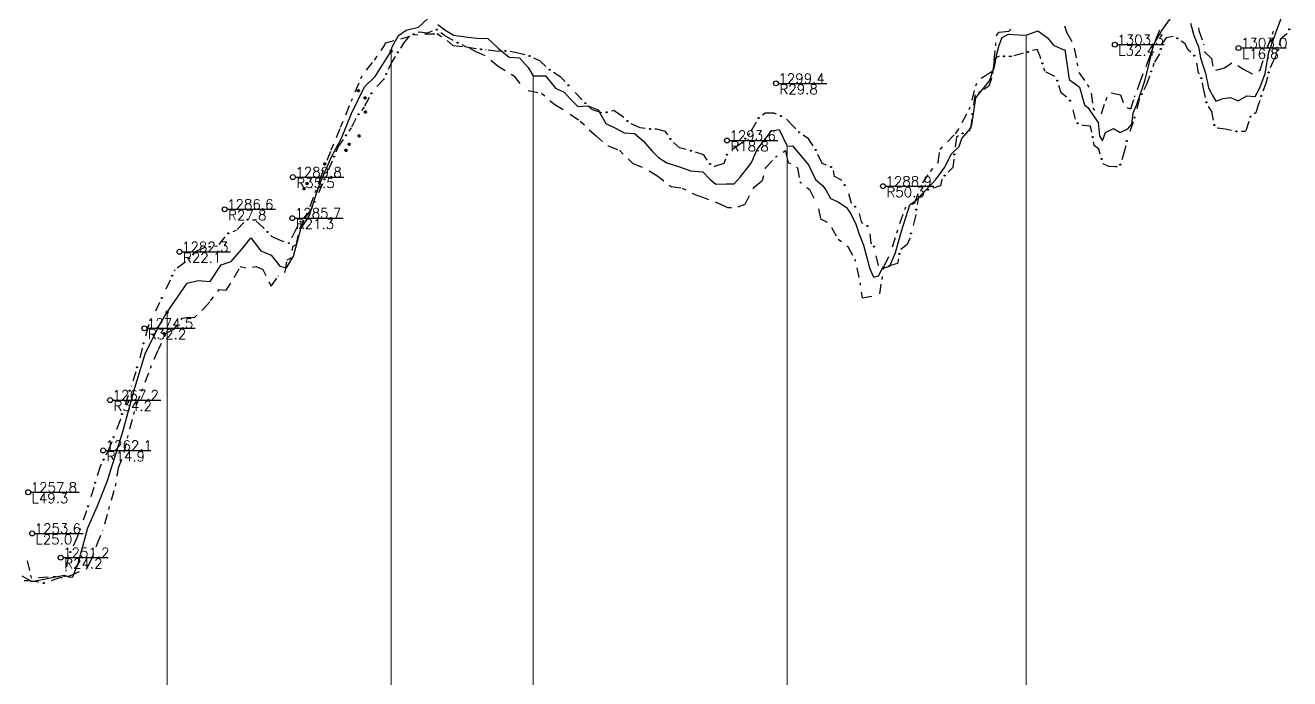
# Model space of a CAD drawing. Extents: x -45 to 720, y -50 to 366.
# Drawn here: x 108 to 365, y 82.8 to 215.5 of the extents above; entities that cross this region are included whole.
import ezdxf
from ezdxf.enums import TextEntityAlignment as Align

# ---------------------------------------------------------------- set-up
doc = ezdxf.new("R2010")
doc.units = 0
doc.linetypes.add('右边线', pattern=[4, 2, -1, 0, -1])
doc.linetypes.add('左边线', pattern=[3, 2, -1])
doc.layers.add('gps中层', color=1, linetype='Continuous', lineweight=100, plot=False)
doc.layers.add('gps层', color=6, linetype='Continuous', lineweight=100, plot=False)
for name, color, linetype in [('中线', 1, 'Continuous'), ('危险点层', 7, 'Continuous'), ('右线', 3, '右边线'), ('左线', 2, '左边线')]:
    doc.layers.add(name, color=color, linetype=linetype)
doc.layers.add('杆塔层', color=1, linetype='Continuous', lineweight=0)
doc.styles.get("Standard").update_dxf_attribs({"font": 'txt1.shx', "bigfont": 'hztxt1.shx'})

msp = doc.modelspace()

# ---------------------------------------------------------------- linework, layer by layer
at = {"layer": 'gps中层', "color": 1, "linetype": 'Continuous'}
for centre in [(182.41, 210.29), (182.41, 210.29), (136.89, 157.24)]:
    msp.add_circle(centre, 0.1, dxfattribs=at)
at = {"layer": 'gps层', "color": 2, "linetype": 'Continuous'}
for centre in [(175.73, 202.23), (136.27, 152.86)]:
    msp.add_circle(centre, 0.1, dxfattribs=at)
at = {"layer": 'gps层', "color": 3, "linetype": 'Continuous'}
msp.add_circle((177.09, 200.78), 0.1, dxfattribs=at)
at = {"layer": 'gps层', "color": 6, "linetype": 'Continuous'}
for centre in [(177.16, 197.89), (175.91, 193.06), (173.22, 190.14), (173.89, 191.35), (168.91, 187.37), (164.72, 182.37), (165.3, 183.36)]:
    msp.add_circle(centre, 0.1, dxfattribs=at)
at = {"layer": '中线'}
for points in [[(107.36, 103.66), (109.41, 102.55), (115.98, 103.79), (117.13, 103.4), (117.71, 103.46), (118.7, 105.95), (120.76, 113.4), (122.75, 117.92), (124.69, 122.82), (127.8, 132.7), (130.29, 141.85), (132.5, 148.98), (135.41, 154.74), (136.89, 157.24), (140.95, 163.11), (143.15, 163.7), (145.62, 163.5), (147.87, 166.84), (149.91, 167.56), (152.43, 170.5), (153.9, 172.33), (155.88, 169.72), (157.99, 168.8), (159.74, 166.58), (161.12, 166.25), (162.54, 168.6), (164.06, 174.16), (165.75, 176.84), (167.86, 183.19), (170.28, 188.81), (172.29, 192.61), (174.33, 197.64), (176.96, 203.01), (179.12, 205.16), (182.41, 210.29), (182.59, 211.18), (183.87, 213.47), (185.42, 214.52), (187.93, 215.17), (189.88, 216.94)], [(191.86, 215.69), (193.29, 214.58), (195.07, 213.54), (197.47, 213.21), (199.82, 212.95), (202.04, 212.88), (204.19, 210.79), (206.34, 209.09), (208.46, 208.89), (210.24, 206.99), (211.22, 205.25), (213.77, 205.29), (215.76, 202.74), (217.57, 201.96), (218.78, 200.59), (220.31, 199.02), (222.36, 199.15), (224.44, 198.36), (226.04, 195.55), (228.13, 194.57), (229.76, 193.65), (231.85, 193.52), (233.58, 192.08), (235.45, 189.99), (236.72, 188.68), (238.44, 187.57), (241.2, 186.72), (243.23, 185.94), (245.7, 185.74), (247.15, 184.3), (248.35, 183.25), (250.44, 183.32), (252.08, 183.32), (253.31, 184.69), (255.57, 187.5), (256.74, 190.32), (257.84, 191.69), (259.66, 194.11), (261.22, 194.37), (262.87, 190.94), (263.92, 191.04), (265.05, 189.73), (267.22, 187.18), (268.62, 184.17), (270.01, 182.99), (270.72, 182.08), (271.67, 180.31), (273.24, 179.66), (274.91, 178.54), (275.85, 177.11), (276.79, 175.14), (277.51, 173.12), (278.36, 170.89), (279.64, 166.05), (280.38, 164.35), (281.39, 164.61), (282.23, 166.18), (283.7, 166.58), (284.89, 169.39), (286.1, 173.7), (287.8, 179.07), (289.05, 179.98), (292.25, 183.32), (293.09, 184.23), (294.92, 186.72), (296.22, 189.34), (297.8, 190.91), (298.37, 192.54), (299.75, 194.18), (300.39, 195.22), (301.18, 200.78), (303.97, 204.25), (304.98, 207.06), (305.47, 209.68), (305.94, 211.51), (306.57, 213.08), (307.87, 213.73), (309.97, 213.6), (311.4, 213.51), (313.77, 214.38), (315.73, 213.01), (317.01, 211.51), (319.07, 210.53), (319.27, 210.59), (320.16, 204.51), (322.26, 202.94), (323.28, 199.34), (323.96, 198.82), (325.22, 196.92), (326.04, 195.81), (326.3, 193.06), (326.96, 192.08), (327.57, 193.78), (329.2, 194.57), (330.51, 193.78), (332.07, 194.5), (332.9, 195.42), (333.15, 197.77), (333.9, 199.47), (335.63, 204.44), (337.35, 211.64), (338.97, 214.45), (340.92, 217.13)], [(344.85, 215.96), (345.48, 213.47), (346.43, 211.18), (346.86, 208.89), (347.37, 207.26), (347.85, 205.82), (348.51, 202.81), (349.22, 201.37), (349.99, 200.13), (351.48, 200.65), (352.94, 200.85), (354.54, 200.19), (356.28, 201.17), (357.98, 201.04), (358.89, 202.81), (359.97, 205.75), (360.71, 210.07), (362.41, 214.78), (363.77, 218.38)]]:
    msp.add_lwpolyline(points, dxfattribs=at)
at = {"layer": '危险点层', "color": 7}
for p, q in [((329.95, 211.6), (339.45, 211.6)), ((329.95, 211.6), (339.45, 211.6)), ((329.95, 211.6), (339.45, 211.6)), ((329.95, 211.6), (339.45, 211.6)), ((329.95, 211.6), (339.45, 211.6)), ((329.95, 211.6), (339.45, 211.6)), ((329.95, 211.6), (339.45, 211.6)), ((329.95, 211.6), (339.45, 211.6)), ((355.09, 210.93), (364.26, 210.93)), ((355.09, 210.93), (364.26, 210.93)), ((355.09, 210.93), (364.26, 210.93)), ((355.09, 210.93), (364.26, 210.93)), ((355.09, 210.93), (364.26, 210.93)), ((261.09, 203.73), (270.92, 203.73)), ((261.09, 203.73), (270.92, 203.73)), ((261.09, 203.73), (270.92, 203.73)), ((261.09, 203.73), (270.92, 203.73)), ((261.09, 203.73), (270.92, 203.73)), ((261.09, 203.73), (270.92, 203.73)), ((261.09, 203.73), (270.92, 203.73)), ((261.09, 203.73), (270.92, 203.73)), ((261.09, 203.73), (270.92, 203.73)), ((261.09, 203.73), (270.92, 203.73)), ((261.09, 203.73), (270.92, 203.73)), ((261.09, 203.73), (270.92, 203.73)), ((261.09, 203.73), (270.92, 203.73)), ((261.09, 203.73), (270.92, 203.73)), ((251.13, 192.13), (260.96, 192.13)), ((251.13, 192.13), (260.96, 192.13)), ((251.13, 192.13), (260.96, 192.13)), ((251.13, 192.13), (260.96, 192.13)), ((251.13, 192.13), (260.96, 192.13)), ((251.13, 192.13), (260.96, 192.13)), ((251.13, 192.13), (260.96, 192.13)), ((251.13, 192.13), (260.96, 192.13)), ((251.13, 192.13), (260.96, 192.13)), ((251.13, 192.13), (260.96, 192.13)), ((251.13, 192.13), (260.96, 192.13)), ((251.13, 192.13), (260.96, 192.13)), ((251.13, 192.13), (260.96, 192.13)), ((251.13, 192.13), (260.96, 192.13)), ((251.13, 192.13), (260.96, 192.13)), ((162.93, 184.69), (172.76, 184.69)), ((162.93, 184.69), (172.76, 184.69)), ((162.93, 184.69), (172.76, 184.69)), ((162.93, 184.69), (172.76, 184.69)), ((162.93, 184.69), (172.76, 184.69)), ((162.93, 184.69), (172.76, 184.69)), ((162.93, 184.69), (172.76, 184.69)), ((162.93, 184.69), (172.76, 184.69)), ((162.93, 184.69), (172.76, 184.69)), ((162.93, 184.69), (172.76, 184.69)), ((162.93, 184.69), (172.76, 184.69)), ((162.93, 184.69), (172.76, 184.69)), ((162.93, 184.69), (172.76, 184.69)), ((162.93, 184.69), (172.76, 184.69)), ((162.93, 184.69), (172.76, 184.69)), ((162.93, 184.69), (172.76, 184.69)), ((162.93, 184.69), (172.76, 184.69)), ((282.83, 182.83), (292.66, 182.83)), ((282.83, 182.83), (292.66, 182.83)), ((282.83, 182.83), (292.66, 182.83)), ((282.83, 182.83), (292.66, 182.83)), ((282.83, 182.83), (292.66, 182.83)), ((282.83, 182.83), (292.66, 182.83)), ((282.83, 182.83), (292.66, 182.83)), ((282.83, 182.83), (292.66, 182.83)), ((282.83, 182.83), (292.66, 182.83)), ((282.83, 182.83), (292.66, 182.83)), ((282.83, 182.83), (292.66, 182.83)), ((282.83, 182.83), (292.66, 182.83)), ((149.05, 178.14), (158.88, 178.14)), ((149.05, 178.14), (158.88, 178.14)), ((149.05, 178.14), (158.88, 178.14)), ((149.05, 178.14), (158.88, 178.14)), ((149.05, 178.14), (158.88, 178.14)), ((149.05, 178.14), (158.88, 178.14)), ((149.05, 178.14), (158.88, 178.14)), ((149.05, 178.14), (158.88, 178.14)), ((149.05, 178.14), (158.88, 178.14)), ((149.05, 178.14), (158.88, 178.14)), ((149.05, 178.14), (158.88, 178.14)), ((149.05, 178.14), (158.88, 178.14)), ((149.05, 178.14), (158.88, 178.14)), ((149.05, 178.14), (158.88, 178.14)), ((149.05, 178.14), (158.88, 178.14)), ((149.05, 178.14), (158.88, 178.14)), ((149.05, 178.14), (158.88, 178.14)), ((149.05, 178.14), (158.88, 178.14)), ((162.81, 176.35), (172.64, 176.35)), ((162.81, 176.35), (172.64, 176.35)), ((162.81, 176.35), (172.64, 176.35)), ((162.81, 176.35), (172.64, 176.35)), ((162.81, 176.35), (172.64, 176.35)), ((162.81, 176.35), (172.64, 176.35)), ((162.81, 176.35), (172.64, 176.35)), ((162.81, 176.35), (172.64, 176.35)), ((162.81, 176.35), (172.64, 176.35)), ((162.81, 176.35), (172.64, 176.35)), ((162.81, 176.35), (172.64, 176.35)), ((162.81, 176.35), (172.64, 176.35)), ((162.81, 176.35), (172.64, 176.35)), ((162.81, 176.35), (172.64, 176.35)), ((162.81, 176.35), (172.64, 176.35)), ((162.81, 176.35), (172.64, 176.35)), ((139.89, 169.52), (149.72, 169.52)), ((139.89, 169.52), (149.72, 169.52)), ((139.89, 169.52), (149.72, 169.52)), ((139.89, 169.52), (149.72, 169.52)), ((139.89, 169.52), (149.72, 169.52)), ((139.89, 169.52), (149.72, 169.52)), ((139.89, 169.52), (149.72, 169.52)), ((139.89, 169.52), (149.72, 169.52)), ((139.89, 169.52), (149.72, 169.52)), ((139.89, 169.52), (149.72, 169.52)), ((139.89, 169.52), (149.72, 169.52)), ((139.89, 169.52), (149.72, 169.52)), ((139.89, 169.52), (149.72, 169.52)), ((139.89, 169.52), (149.72, 169.52)), ((139.89, 169.52), (149.72, 169.52)), ((139.89, 169.52), (149.72, 169.52)), ((139.89, 169.52), (149.72, 169.52)), ((139.89, 169.52), (149.72, 169.52)), ((132.76, 153.96), (142.59, 153.96)), ((132.76, 153.96), (142.59, 153.96)), ((132.76, 153.96), (142.59, 153.96)), ((132.76, 153.96), (142.59, 153.96)), ((132.76, 153.96), (142.59, 153.96)), ((132.76, 153.96), (142.59, 153.96)), ((132.76, 153.96), (142.59, 153.96)), ((132.76, 153.96), (142.59, 153.96)), ((132.76, 153.96), (142.59, 153.96)), ((132.76, 153.96), (142.59, 153.96)), ((132.76, 153.96), (142.59, 153.96)), ((132.76, 153.96), (142.59, 153.96)), ((132.76, 153.96), (142.59, 153.96)), ((132.76, 153.96), (142.59, 153.96)), ((132.76, 153.96), (142.59, 153.96)), ((132.76, 153.96), (142.59, 153.96)), ((132.76, 153.96), (142.59, 153.96)), ((132.76, 153.96), (142.59, 153.96)), ((132.76, 153.96), (142.59, 153.96)), ((125.78, 139.38), (135.62, 139.38)), ((125.78, 139.38), (135.62, 139.38)), ((125.78, 139.38), (135.62, 139.38)), ((125.78, 139.38), (135.62, 139.38)), ((125.78, 139.38), (135.62, 139.38)), ((125.78, 139.38), (135.62, 139.38)), ((125.78, 139.38), (135.62, 139.38)), ((125.78, 139.38), (135.62, 139.38)), ((125.78, 139.38), (135.62, 139.38)), ((125.78, 139.38), (135.62, 139.38)), ((125.78, 139.38), (135.62, 139.38)), ((125.78, 139.38), (135.62, 139.38)), ((125.78, 139.38), (135.62, 139.38)), ((125.78, 139.38), (135.62, 139.38)), ((125.78, 139.38), (135.62, 139.38)), ((125.78, 139.38), (135.62, 139.38)), ((125.78, 139.38), (135.62, 139.38)), ((125.78, 139.38), (135.62, 139.38)), ((125.78, 139.38), (135.62, 139.38)), ((125.78, 139.38), (135.62, 139.38)), ((125.78, 139.38), (135.62, 139.38)), ((124.37, 129.15), (133.54, 129.15)), ((124.37, 129.15), (133.54, 129.15)), ((124.37, 129.15), (133.54, 129.15)), ((124.37, 129.15), (133.54, 129.15)), ((124.37, 129.15), (133.54, 129.15)), ((124.37, 129.15), (133.54, 129.15)), ((124.37, 129.15), (133.54, 129.15)), ((124.37, 129.15), (133.54, 129.15)), ((124.37, 129.15), (133.54, 129.15)), ((124.37, 129.15), (133.54, 129.15)), ((124.37, 129.15), (133.54, 129.15)), ((124.37, 129.15), (133.54, 129.15)), ((124.37, 129.15), (133.54, 129.15)), ((124.37, 129.15), (133.54, 129.15)), ((124.37, 129.15), (133.54, 129.15)), ((124.37, 129.15), (133.54, 129.15)), ((124.37, 129.15), (133.54, 129.15)), ((124.37, 129.15), (133.54, 129.15)), ((124.37, 129.15), (133.54, 129.15)), ((124.37, 129.15), (133.54, 129.15)), ((109.14, 120.65), (118.97, 120.65)), ((109.14, 120.65), (118.97, 120.65)), ((109.14, 120.65), (118.97, 120.65)), ((109.14, 120.65), (118.97, 120.65)), ((109.14, 120.65), (118.97, 120.65)), ((109.14, 120.65), (118.97, 120.65)), ((109.14, 120.65), (118.97, 120.65)), ((109.14, 120.65), (118.97, 120.65)), ((109.14, 120.65), (118.97, 120.65)), ((109.14, 120.65), (118.97, 120.65)), ((109.14, 120.65), (118.97, 120.65)), ((109.14, 120.65), (118.97, 120.65)), ((109.14, 120.65), (118.97, 120.65)), ((109.14, 120.65), (118.97, 120.65)), ((109.14, 120.65), (118.97, 120.65)), ((109.14, 120.65), (118.97, 120.65)), ((109.14, 120.65), (118.97, 120.65)), ((109.14, 120.65), (118.97, 120.65)), ((109.14, 120.65), (118.97, 120.65)), ((109.14, 120.65), (118.97, 120.65)), ((109.14, 120.65), (118.97, 120.65)), ((109.14, 120.65), (118.97, 120.65)), ((109.14, 120.65), (118.97, 120.65)), ((109.94, 112.28), (119.78, 112.28)), ((109.94, 112.28), (119.78, 112.28)), ((109.94, 112.28), (119.78, 112.28)), ((109.94, 112.28), (119.78, 112.28)), ((109.94, 112.28), (119.78, 112.28)), ((109.94, 112.28), (119.78, 112.28)), ((109.94, 112.28), (119.78, 112.28)), ((109.94, 112.28), (119.78, 112.28)), ((109.94, 112.28), (119.78, 112.28)), ((109.94, 112.28), (119.78, 112.28)), ((109.94, 112.28), (119.78, 112.28)), ((109.94, 112.28), (119.78, 112.28)), ((109.94, 112.28), (119.78, 112.28)), ((109.94, 112.28), (119.78, 112.28)), ((109.94, 112.28), (119.78, 112.28)), ((109.94, 112.28), (119.78, 112.28)), ((109.94, 112.28), (119.78, 112.28)), ((109.94, 112.28), (119.78, 112.28)), ((109.94, 112.28), (119.78, 112.28)), ((109.94, 112.28), (119.78, 112.28)), ((109.94, 112.28), (119.78, 112.28)), ((109.94, 112.28), (119.78, 112.28)), ((109.94, 112.28), (119.78, 112.28)), ((109.94, 112.28), (119.78, 112.28)), ((115.74, 107.37), (124.9, 107.37)), ((115.74, 107.37), (124.9, 107.37)), ((115.74, 107.37), (124.9, 107.37)), ((115.74, 107.37), (124.9, 107.37)), ((115.74, 107.37), (124.9, 107.37)), ((115.74, 107.37), (124.9, 107.37)), ((115.74, 107.37), (124.9, 107.37)), ((115.74, 107.37), (124.9, 107.37)), ((115.74, 107.37), (124.9, 107.37)), ((115.74, 107.37), (124.9, 107.37)), ((115.74, 107.37), (124.9, 107.37)), ((115.74, 107.37), (124.9, 107.37)), ((115.74, 107.37), (124.9, 107.37)), ((115.74, 107.37), (124.9, 107.37)), ((115.74, 107.37), (124.9, 107.37)), ((115.74, 107.37), (124.9, 107.37)), ((115.74, 107.37), (124.9, 107.37)), ((115.74, 107.37), (124.9, 107.37)), ((115.74, 107.37), (124.9, 107.37)), ((115.74, 107.37), (124.9, 107.37)), ((115.74, 107.37), (124.9, 107.37)), ((115.74, 107.37), (124.9, 107.37))]:
    msp.add_line(p, q, dxfattribs=at)
for centre in [(329.45, 211.6), (329.45, 211.6), (329.45, 211.6), (329.45, 211.6), (329.45, 211.6), (329.45, 211.6), (329.45, 211.6), (329.45, 211.6), (354.59, 210.93), (354.59, 210.93), (354.59, 210.93), (354.59, 210.93), (354.59, 210.93), (260.59, 203.73), (260.59, 203.73), (260.59, 203.73), (260.59, 203.73), (260.59, 203.73), (260.59, 203.73), (260.59, 203.73), (260.59, 203.73), (260.59, 203.73), (260.59, 203.73), (260.59, 203.73), (260.59, 203.73), (260.59, 203.73), (260.59, 203.73), (250.63, 192.13), (250.63, 192.13), (250.63, 192.13), (250.63, 192.13), (250.63, 192.13), (250.63, 192.13), (250.63, 192.13), (250.63, 192.13), (250.63, 192.13), (250.63, 192.13), (250.63, 192.13), (250.63, 192.13), (250.63, 192.13), (250.63, 192.13), (250.63, 192.13), (162.43, 184.69), (162.43, 184.69), (162.43, 184.69), (162.43, 184.69), (162.43, 184.69), (162.43, 184.69), (162.43, 184.69), (162.43, 184.69), (162.43, 184.69), (162.43, 184.69), (162.43, 184.69), (162.43, 184.69), (162.43, 184.69), (162.43, 184.69), (162.43, 184.69), (162.43, 184.69), (162.43, 184.69), (282.33, 182.83), (282.33, 182.83), (282.33, 182.83), (282.33, 182.83), (282.33, 182.83), (282.33, 182.83), (282.33, 182.83), (282.33, 182.83), (282.33, 182.83), (282.33, 182.83), (282.33, 182.83), (282.33, 182.83), (148.55, 178.14), (148.55, 178.14), (148.55, 178.14), (148.55, 178.14), (148.55, 178.14), (148.55, 178.14), (148.55, 178.14), (148.55, 178.14), (148.55, 178.14), (148.55, 178.14), (148.55, 178.14), (148.55, 178.14), (148.55, 178.14), (148.55, 178.14), (148.55, 178.14), (148.55, 178.14), (148.55, 178.14), (148.55, 178.14), (162.31, 176.35), (162.31, 176.35), (162.31, 176.35), (162.31, 176.35), (162.31, 176.35), (162.31, 176.35), (162.31, 176.35), (162.31, 176.35), (162.31, 176.35), (162.31, 176.35), (162.31, 176.35), (162.31, 176.35), (162.31, 176.35), (162.31, 176.35), (162.31, 176.35), (162.31, 176.35), (139.39, 169.52), (139.39, 169.52), (139.39, 169.52), (139.39, 169.52), (139.39, 169.52), (139.39, 169.52), (139.39, 169.52), (139.39, 169.52), (139.39, 169.52), (139.39, 169.52), (139.39, 169.52), (139.39, 169.52), (139.39, 169.52), (139.39, 169.52), (139.39, 169.52), (139.39, 169.52), (139.39, 169.52), (139.39, 169.52), (132.26, 153.96), (132.26, 153.96), (132.26, 153.96), (132.26, 153.96), (132.26, 153.96), (132.26, 153.96), (132.26, 153.96), (132.26, 153.96), (132.26, 153.96), (132.26, 153.96), (132.26, 153.96), (132.26, 153.96), (132.26, 153.96), (132.26, 153.96), (132.26, 153.96), (132.26, 153.96), (132.26, 153.96), (132.26, 153.96), (132.26, 153.96), (125.28, 139.38), (125.28, 139.38), (125.28, 139.38), (125.28, 139.38), (125.28, 139.38), (125.28, 139.38), (125.28, 139.38), (125.28, 139.38), (125.28, 139.38), (125.28, 139.38), (125.28, 139.38), (125.28, 139.38), (125.28, 139.38), (125.28, 139.38), (125.28, 139.38), (125.28, 139.38), (125.28, 139.38), (125.28, 139.38), (125.28, 139.38), (125.28, 139.38), (125.28, 139.38), (123.87, 129.15), (123.87, 129.15), (123.87, 129.15), (123.87, 129.15), (123.87, 129.15), (123.87, 129.15), (123.87, 129.15), (123.87, 129.15), (123.87, 129.15), (123.87, 129.15), (123.87, 129.15), (123.87, 129.15), (123.87, 129.15), (123.87, 129.15), (123.87, 129.15), (123.87, 129.15), (123.87, 129.15), (123.87, 129.15), (123.87, 129.15), (123.87, 129.15), (108.64, 120.65), (108.64, 120.65), (108.64, 120.65), (108.64, 120.65), (108.64, 120.65), (108.64, 120.65), (108.64, 120.65), (108.64, 120.65), (108.64, 120.65), (108.64, 120.65), (108.64, 120.65), (108.64, 120.65), (108.64, 120.65), (108.64, 120.65), (108.64, 120.65), (108.64, 120.65), (108.64, 120.65), (108.64, 120.65), (108.64, 120.65), (108.64, 120.65), (108.64, 120.65), (108.64, 120.65), (108.64, 120.65), (109.44, 112.28), (109.44, 112.28), (109.44, 112.28), (109.44, 112.28), (109.44, 112.28), (109.44, 112.28), (109.44, 112.28), (109.44, 112.28), (109.44, 112.28), (109.44, 112.28), (109.44, 112.28), (109.44, 112.28), (109.44, 112.28), (109.44, 112.28), (109.44, 112.28), (109.44, 112.28), (109.44, 112.28), (109.44, 112.28), (109.44, 112.28), (109.44, 112.28), (109.44, 112.28), (109.44, 112.28), (109.44, 112.28), (109.44, 112.28), (115.24, 107.37), (115.24, 107.37), (115.24, 107.37), (115.24, 107.37), (115.24, 107.37), (115.24, 107.37), (115.24, 107.37), (115.24, 107.37), (115.24, 107.37), (115.24, 107.37), (115.24, 107.37), (115.24, 107.37), (115.24, 107.37), (115.24, 107.37), (115.24, 107.37), (115.24, 107.37), (115.24, 107.37), (115.24, 107.37), (115.24, 107.37), (115.24, 107.37), (115.24, 107.37), (115.24, 107.37)]:
    msp.add_circle(centre, 0.5, dxfattribs=at)
at = {"layer": '右线'}
for p, q in [((186.05, 213.3), (184.93, 211.88)), ((188.13, 214.17), (187.88, 214.07)), ((189.68, 213.9), (188.13, 214.17)), ((190.75, 214.34), (189.68, 213.9)), ((193.14, 213.51), (192.46, 214.03)), ((195.01, 212.46), (193.14, 213.51)), ((341.27, 213.26), (339.91, 212.99)), ((364.43, 213.77), (363.03, 212.66)), ((364.45, 213.82), (364.43, 213.77)), ((184.93, 211.88), (184.28, 210.88)), ((197.68, 211.09), (196.79, 211.54)), ((199.26, 210.83), (197.68, 211.09)), ((199.66, 210.78), (199.26, 210.83)), ((338.97, 211.75), (338.96, 211.69)), ((339.91, 212.99), (338.97, 211.75)), ((343.64, 211.81), (342.94, 212.31)), ((344.35, 210.57), (343.64, 211.81)), ((363.03, 212.66), (362.81, 211.52)), ((183.2, 209.2), (182.52, 208.08)), ((201.77, 210.5), (201.64, 210.52)), ((204.12, 210.24), (201.77, 210.5)), ((204.63, 210.26), (204.12, 210.24)), ((208.47, 209.78), (206.61, 210.21)), ((209.54, 209.53), (208.47, 209.78)), ((212.63, 208.28), (211.41, 208.88)), ((213.84, 207.17), (212.63, 208.28)), ((305.02, 208.8), (304.69, 206.83)), ((305.91, 209.26), (305.02, 208.8)), ((305.91, 209.26), (305.91, 209.26)), ((308.53, 209.2), (307.91, 209.21)), ((310.81, 209.86), (308.53, 209.2)), ((313.68, 210.63), (312.74, 210.39)), ((314.27, 209.2), (313.68, 210.63)), ((314.42, 208.74), (314.27, 209.2)), ((338.53, 209.75), (337.4, 207.82)), ((344.86, 210.07), (344.35, 210.57)), ((346.44, 205.86), (346.03, 208.55)), ((362.31, 209.6), (361.53, 208.08)), ((182.52, 208.08), (181.8, 206.55)), ((216.85, 205.01), (215.41, 205.94)), ((315.28, 206.12), (315.04, 206.84)), ((317.28, 205.11), (315.28, 206.12)), ((337.4, 207.82), (337.15, 207.1)), ((346.64, 205.66), (346.44, 205.86)), ((361.53, 208.08), (361.03, 206.89)), ((180.87, 204.55), (178.95, 202.52)), ((180.95, 204.74), (180.87, 204.55)), ((217.74, 204.08), (216.85, 205.01)), ((303.85, 203.18), (302.82, 202.49)), ((304.3, 204.49), (303.85, 203.18)), ((304.36, 204.85), (304.3, 204.49)), ((318.54, 201.8), (318.04, 203.33)), ((335.97, 203.64), (335.37, 202.43)), ((336.5, 205.21), (335.97, 203.64)), ((347.45, 202.72), (347.23, 203.81)), ((360.13, 203.7), (359.49, 202.14)), ((360.46, 204.98), (360.13, 203.7)), ((177.91, 200.83), (176.88, 198.93)), ((221.11, 200.43), (219.11, 202.62)), ((221.13, 200.41), (221.11, 200.43)), ((301, 201.28), (300.63, 198.49)), ((301.15, 201.38), (301, 201.28)), ((319.61, 200.91), (318.54, 201.8)), ((334.41, 200.5), (333.69, 197.75)), ((334.49, 200.64), (334.41, 200.5)), ((347.85, 200.88), (347.45, 202.72)), ((176.88, 198.93), (176.38, 198.25)), ((223.16, 198.4), (222.56, 199)), ((225.21, 197.75), (223.16, 198.4)), ((227.68, 198.21), (227.15, 198.08)), ((229.38, 197.03), (227.68, 198.21)), ((321.47, 196.43), (320.74, 199.34)), ((349.18, 198.01), (348.47, 199.01)), ((349.47, 196.26), (349.18, 198.01)), ((358.51, 199.12), (358.12, 197.75)), ((358.88, 200.24), (358.51, 199.12)), ((175.23, 196.62), (174.26, 194.68)), ((229.67, 196.77), (229.38, 197.03)), ((232.97, 194.68), (231.19, 195.49)), ((256.57, 195.82), (255.25, 193.5)), ((258.41, 197.68), (257.86, 197.29)), ((260.22, 197.68), (258.41, 197.68)), ((260.69, 197.48), (260.22, 197.68)), ((264.13, 195), (262.52, 196.68)), ((300.37, 196.5), (300.05, 194.15)), ((333.15, 195.83), (332.13, 193.01)), ((356.69, 195.99), (356.01, 193.96)), ((358.12, 197.75), (357.79, 197.53)), ((174.26, 194.68), (173.79, 194)), ((234.01, 194.55), (232.97, 194.68)), ((236.28, 194.41), (236, 194.42)), ((238.13, 193.96), (236.28, 194.41)), ((238.59, 193.28), (238.13, 193.96)), ((255.25, 193.5), (255.03, 193.26)), ((264.6, 194.52), (264.13, 195)), ((267.22, 192.45), (266.09, 193.2)), ((297.25, 192.78), (296.95, 190.3)), ((297.68, 193.05), (297.25, 192.78)), ((300.05, 194.15), (299.47, 193.92)), ((322.99, 195.2), (322.83, 195.26)), ((324.52, 195.07), (322.99, 195.2)), ((324.75, 193.8), (324.52, 195.07)), ((350.4, 194.61), (350.22, 194.66)), ((351.89, 194.41), (350.4, 194.61)), ((353.18, 194.16), (351.89, 194.41)), ((356.01, 193.96), (355.16, 193.96)), ((171.62, 190.88), (171.16, 189.77)), ((172.65, 192.36), (171.62, 190.88)), ((241, 190.62), (239.79, 191.7)), ((242.34, 190.3), (241, 190.62)), ((253.41, 191.47), (251.3, 189.97)), ((253.69, 191.77), (253.41, 191.47)), ((268.12, 191.07), (267.22, 192.45)), ((325.23, 191.14), (325.11, 191.83)), ((326.18, 190.36), (325.23, 191.14)), ((326.48, 189.33), (326.18, 190.36)), ((331.65, 191.07), (331.36, 189.84)), ((170.39, 187.92), (169.24, 185.15)), ((245.93, 189.18), (244.26, 189.74)), ((246.63, 188.16), (245.93, 189.18)), ((250.31, 188.32), (250.02, 187.42)), ((269.99, 187.48), (269.09, 189.33)), ((296.71, 188.32), (296.51, 186.63)), ((331.36, 189.84), (330.84, 188.18)), ((248.07, 186.83), (248.06, 186.84)), ((250.02, 187.42), (248.07, 186.83)), ((270.86, 187.12), (269.99, 187.48)), ((272.51, 184.8), (272.29, 186.01)), ((296.51, 186.63), (295.58, 185.71)), ((327.06, 187.35), (327.04, 187.41)), ((328.26, 186.83), (327.06, 187.35)), ((329.43, 186.76), (328.26, 186.83)), ((329.89, 186.76), (329.43, 186.76)), ((168.44, 183.32), (167.22, 180.58)), ((273.89, 184.08), (272.51, 184.8)), ((274, 183.9), (273.89, 184.08)), ((293.99, 182.9), (292.43, 182.42)), ((294.28, 184.24), (293.99, 182.9)), ((275.94, 179.34), (275.08, 182.21)), ((289.46, 180.35), (289.28, 179.09)), ((290.67, 181.59), (289.46, 180.35)), ((166.06, 177.93), (164.59, 176.41)), ((166.42, 178.75), (166.06, 177.93)), ((278.04, 175.38), (277.38, 178.01)), ((152.44, 175.49), (150.91, 173.81)), ((154.76, 175.91), (154.2, 175.95)), ((156.44, 174.4), (154.76, 175.91)), ((163.44, 174.79), (162.99, 174.07)), ((278.29, 175.24), (278.04, 175.38)), ((288.93, 176.76), (288.28, 174.2)), ((288.98, 177.11), (288.93, 176.76)), ((148.61, 172.54), (147.13, 170.67)), ((150.91, 173.81), (150.22, 173.58)), ((156.57, 174.27), (156.44, 174.4)), ((158.23, 172.57), (157.96, 172.84)), ((159.91, 171.78), (158.23, 172.57)), ((162.99, 174.07), (162.05, 172.13)), ((279.92, 171.2), (279.65, 174.02)), ((287.79, 172.26), (287.73, 172.05)), ((144.54, 170.38), (142.64, 169.56)), ((147.13, 170.67), (146.51, 170.62)), ((160.64, 171.56), (159.91, 171.78)), ((280.09, 171.22), (279.92, 171.2)), ((281.39, 166.75), (280.75, 169.6)), ((287.26, 171), (285.98, 169.98)), ((287.73, 172.05), (287.26, 171)), ((140.49, 167.34), (138.44, 165.83)), ((140.6, 167.45), (140.49, 167.34)), ((142.64, 169.56), (141.99, 168.89)), ((285.31, 167.14), (283.36, 166.61)), ((285.48, 168.11), (285.31, 167.14)), ((138.44, 165.83), (138.32, 165.56)), ((281.46, 166.72), (281.39, 166.75)), ((137.48, 163.75), (136.23, 161.06)), ((136.23, 161.06), (136.22, 161.03)), ((135.35, 159.23), (134.05, 156.52)), ((132.99, 154.32), (132.33, 151.85)), ((133.18, 154.72), (132.99, 154.32)), ((131.81, 149.92), (131.03, 147.02)), ((130.49, 145.1), (129.56, 142.24)), ((128.95, 140.34), (128.03, 137.49)), ((127.32, 135.29), (126.34, 132.78)), ((127.41, 135.58), (127.32, 135.29)), ((124.92, 129.14), (124.42, 128.17)), ((125.61, 130.92), (124.92, 129.14)), ((123.5, 126.39), (123.24, 125.87)), ((123.24, 125.87), (122.54, 123.56)), ((121.96, 121.64), (121.09, 118.77)), ((120.46, 116.88), (119.46, 114.05)), ((118.58, 111.55), (117.62, 109.4)), ((118.8, 112.16), (118.58, 111.55)), ((116.76, 107.5), (116.33, 104.88)), ((116.8, 107.58), (116.76, 107.5)), ((115.22, 103.31), (112.74, 102.49)), ((115.59, 103.18), (115.22, 103.31)), ((116.33, 104.88), (116.28, 104.63)), ((108.68, 102.66), (107.82, 102.68)), ((110.8, 102.35), (108.68, 102.66))]:
    msp.add_line(p, q, dxfattribs=at)
for centre in [(186.95, 213.71), (191.67, 214.63), (364.88, 214.72), (195.89, 211.99), (200.65, 210.65), (338.78, 210.71), (342.13, 212.9), (183.74, 210.04), (205.62, 210.29), (210.51, 209.29), (306.91, 209.24), (311.78, 210.13), (345.57, 209.38), (362.63, 210.54), (181.38, 205.64), (214.58, 206.49), (304.53, 205.84), (314.73, 207.79), (336.83, 206.15), (360.71, 205.95), (218.42, 203.35), (317.73, 204.28), (347.04, 204.79), (178.38, 201.71), (301.98, 201.94), (334.93, 201.54), (359.18, 201.19), (221.84, 199.71), (226.18, 197.86), (320.34, 200.23), (348.06, 199.9), (175.77, 197.46), (230.41, 196.09), (257.06, 196.69), (261.61, 197.09), (300.5, 197.5), (321.9, 195.63), (333.44, 196.79), (349.64, 195.28), (357.01, 196.94), (173.22, 193.18), (235, 194.46), (265.3, 193.81), (298.54, 193.56), (324.93, 192.81), (354.16, 193.96), (239.14, 192.45), (243.31, 190.05), (254.36, 192.52), (268.65, 190.22), (331.88, 192.04), (170.77, 188.85), (250.61, 189.27), (296.83, 189.31), (326.76, 188.37), (247.2, 187.34), (271.79, 186.73), (294.87, 185.01), (330.55, 187.22), (168.84, 184.24), (274.55, 183.06), (291.48, 182.12), (166.82, 179.66), (276.67, 178.68), (289.13, 178.1), (153.2, 176.02), (163.98, 175.63), (279.17, 174.76), (149.28, 173.26), (157.26, 173.56), (288.03, 173.23), (145.52, 170.54), (161.6, 171.27), (280.53, 170.58), (141.3, 168.17), (285.65, 169.09), (137.9, 164.66), (282.39, 166.36), (135.78, 160.13), (133.61, 155.62), (132.07, 150.89), (130.77, 146.06), (129.26, 141.29), (127.72, 136.53), (125.98, 131.85), (123.96, 127.28), (122.25, 122.6), (120.79, 117.82), (119.13, 113.1), (117.21, 108.49), (116.07, 103.65), (111.79, 102.21)]:
    msp.add_circle(centre, 0.1, dxfattribs=at)
at = {"layer": '左线'}
for p, q in [((184.33, 212.79), (187.2, 213.58)), ((187.2, 213.58), (187.82, 213.64)), ((189.21, 213.77), (189.27, 213.78)), ((189.27, 213.78), (191.66, 213.84)), ((191.66, 213.84), (192.64, 213.23)), ((305.42, 213.38), (305.44, 213.58)), ((305.44, 213.58), (305.91, 214.17)), ((305.91, 214.17), (308.07, 214.36)), ((308.07, 214.36), (308.26, 214.81)), ((319.23, 215.39), (319.71, 213.97)), ((319.71, 213.97), (320.79, 212.17)), ((337.85, 212.79), (338.83, 215.2)), ((346.43, 215.02), (346.53, 214.49)), ((346.53, 214.49), (347.47, 211.68)), ((360.41, 210.94), (361.63, 214.17)), ((361.63, 214.17), (361.66, 214.31)), ((180.34, 210.41), (181.03, 211.42)), ((181.03, 211.42), (181.23, 211.94)), ((181.23, 211.94), (182.98, 212.42)), ((193.77, 212.42), (194.93, 211.42)), ((194.93, 211.42), (196.99, 211.23)), ((198.32, 210.89), (199.58, 210.24)), ((304.94, 208.4), (305.29, 211.99)), ((321.21, 210.86), (321.84, 207.32)), ((337.5, 211.85), (337.85, 212.79)), ((347.47, 211.68), (347.48, 211.58)), ((177.38, 206.39), (179.02, 208.48)), ((179.02, 208.48), (179.55, 209.25)), ((199.58, 210.24), (201.57, 209.34)), ((202.67, 208.48), (204.13, 207.23)), ((335.78, 207.16), (336.4, 208.8)), ((336.4, 208.8), (337.03, 210.54)), ((347.67, 210.19), (347.68, 210.11)), ((347.68, 210.11), (349.1, 208.8)), ((349.1, 208.8), (349.37, 207.24)), ((358.98, 206.45), (359.96, 209.61)), ((204.13, 207.23), (205.56, 206.35)), ((206.75, 205.62), (207.31, 205.27)), ((302.28, 204.77), (303.7, 205.66)), ((303.7, 205.66), (304.74, 206.32)), ((304.74, 206.32), (304.8, 207.01)), ((322.13, 205.96), (324.17, 202.99)), ((334.54, 203.83), (335.29, 205.85)), ((349.98, 206.44), (351.71, 206.91)), ((351.71, 206.91), (353.22, 207.9)), ((354.41, 207.39), (355.6, 206.65)), ((355.6, 206.65), (357.5, 205.6)), ((357.5, 205.6), (357.52, 205.61)), ((358.73, 206.31), (358.98, 206.45)), ((175.09, 201.98), (176.45, 205.21)), ((176.45, 205.21), (176.51, 205.29)), ((207.31, 205.27), (209.15, 202.97)), ((300.43, 200.33), (301.39, 203.8)), ((334.03, 202.48), (334.54, 203.83)), ((173.18, 197.36), (174.54, 200.69)), ((210.26, 202.27), (212.92, 201.74)), ((212.92, 201.74), (213.6, 201.18)), ((324.64, 201.71), (325.07, 198.54)), ((327.62, 200.24), (327.92, 200.92)), ((328.7, 201.8), (330.57, 201.41)), ((330.57, 201.41), (331.16, 199.83)), ((332.72, 198.54), (333.48, 201.02)), ((333.48, 201.02), (333.53, 201.17)), ((214.67, 200.28), (215.66, 199.45)), ((215.66, 199.45), (217.64, 198.26)), ((298.43, 195.78), (299.99, 198.73)), ((299.99, 198.73), (300.06, 198.98)), ((325.07, 198.54), (325.41, 198.34)), ((326.71, 197.62), (327.62, 200.24)), ((331.91, 198.8), (332.72, 198.54)), ((172.13, 194.81), (172.65, 196.07)), ((218.8, 197.48), (220.83, 196.05)), ((220.83, 196.05), (221.65, 195.28)), ((326.63, 197.66), (326.71, 197.62)), ((171.27, 192.74), (172.13, 194.81)), ((222.66, 194.32), (224.09, 192.98)), ((224.09, 192.98), (225.36, 191.94)), ((295.43, 191.83), (297.04, 193.5)), ((297.04, 193.5), (297.74, 194.48)), ((297.74, 194.48), (297.77, 194.54)), ((169.42, 188.1), (170.23, 190.23)), ((170.23, 190.23), (170.74, 191.45)), ((226.45, 191.06), (226.51, 191.01)), ((226.51, 191.01), (228.76, 190.16)), ((228.76, 190.16), (229.55, 189.37)), ((293.54, 187.68), (293.95, 190.3)), ((293.95, 190.3), (294.46, 190.82)), ((230.55, 188.39), (231.53, 187.42)), ((258.49, 186.57), (260.57, 188.79)), ((260.57, 188.79), (260.86, 188.99)), ((262.02, 189.77), (262.51, 190.1)), ((262.51, 190.1), (262.68, 189.31)), ((262.68, 189.31), (263.06, 187.68)), ((263.06, 187.68), (263.52, 187.42)), ((293.39, 187.51), (293.54, 187.68)), ((167.97, 184.28), (168.92, 186.79)), ((231.53, 187.42), (233.6, 186.6)), ((234.83, 185.96), (236.37, 185)), ((236.37, 185), (237.79, 183.92)), ((257.83, 184.02), (258.09, 185.01)), ((258.44, 186.37), (258.49, 186.57)), ((264.73, 186.71), (264.98, 186.57)), ((264.98, 186.57), (265.43, 183.76)), ((290.4, 183.51), (291.98, 185.85)), ((291.98, 185.85), (292.48, 186.44)), ((167.65, 183.42), (167.97, 184.28)), ((238.91, 183.08), (239.31, 182.77)), ((239.31, 182.77), (241.53, 182.45)), ((241.53, 182.45), (242.3, 182.07)), ((255.95, 182.3), (256.13, 182.64)), ((256.13, 182.64), (257.83, 184.02)), ((265.43, 183.76), (265.79, 183.47)), ((266.89, 182.6), (267.41, 182.19)), ((165.91, 178.73), (167.16, 182.11)), ((243.56, 181.45), (244.33, 181.07)), ((244.33, 181.07), (245.89, 180.55)), ((245.89, 180.55), (246.9, 180.15)), ((254.31, 179.18), (255.3, 181.06)), ((267.41, 182.19), (268.74, 179.57)), ((288.79, 179.44), (289.8, 182.26)), ((163.81, 174.2), (165.36, 177.45)), ((248.21, 179.63), (249.18, 179.24)), ((249.18, 179.24), (250.75, 178.52)), ((250.75, 178.52), (251.57, 178.49)), ((252.94, 178.66), (254.31, 179.18)), ((269.21, 178.26), (269.67, 176.23)), ((285.75, 175.28), (286.96, 178.67)), ((288.23, 179.22), (288.79, 179.44)), ((269.67, 176.23), (271, 175.5)), ((163.19, 171), (163.51, 172.84)), ((271.88, 174.48), (273.22, 172.05)), ((284.27, 170.51), (285.33, 173.95)), ((162.28, 169.76), (162.46, 170.67)), ((162.46, 170.67), (163.19, 171)), ((273.22, 172.05), (273.89, 171.57)), ((275.02, 170.75), (275.22, 170.61)), ((275.22, 170.61), (276.74, 167.61)), ((160.89, 165.51), (161.29, 167.86)), ((161.29, 167.86), (161.98, 168.25)), ((161.98, 168.25), (162.01, 168.38)), ((282.61, 166.75), (283.85, 169.17)), ((150.52, 164.32), (151.73, 166.49)), ((151.73, 166.49), (152.83, 166.27)), ((154.21, 166.39), (154.93, 166.49)), ((154.93, 166.49), (156.34, 165.9)), ((156.34, 165.9), (156.93, 164.69)), ((158, 162.5), (159.45, 164.59)), ((159.45, 164.59), (159.47, 164.6)), ((160.65, 165.35), (160.89, 165.51)), ((277.03, 166.24), (277.67, 163.15)), ((281.68, 160.94), (282.25, 164.5)), ((282.47, 165.88), (282.61, 166.75)), ((148.85, 161.71), (149.8, 163.12)), ((157.55, 163.43), (158, 162.5)), ((277.67, 163.15), (277.73, 162.71)), ((144.21, 157.86), (145.7, 159.56)), ((145.7, 159.56), (146.3, 160.33)), ((147.15, 161.44), (147.47, 161.85)), ((147.47, 161.85), (148.85, 161.71)), ((277.93, 161.33), (278.11, 160.15)), ((278.11, 160.15), (280.48, 160.54)), ((143.95, 157.61), (144.21, 157.86)), ((138.38, 153.87), (138.89, 154.58)), ((139.71, 155.72), (139.92, 156.02)), ((139.92, 156.02), (141.42, 156.22)), ((141.42, 156.22), (142.45, 156.16)), ((142.45, 156.16), (142.94, 156.63)), ((136.34, 152.23), (136.69, 152.95)), ((136.69, 152.95), (138.38, 153.87)), ((134.26, 147.69), (135.12, 149.68)), ((135.12, 149.68), (135.74, 150.97)), ((132.42, 143.04), (133.55, 146.02)), ((133.55, 146.02), (133.71, 146.4)), ((130.64, 138.37), (131.92, 141.73)), ((129.31, 133.55), (130.24, 137.03)), ((128.11, 128.7), (128.97, 132.19)), ((126.98, 125.61), (127.64, 127.38)), ((126.72, 123.92), (126.98, 125.61)), ((125.56, 119.07), (126.4, 121.88)), ((126.4, 121.88), (126.51, 122.53)), ((124.21, 114.25), (125.15, 117.73)), ((122.63, 110.11), (123.79, 112.92)), ((121.45, 106.84), (121.96, 108.27)), ((122.44, 109.59), (122.63, 110.11)), ((108.44, 106.7), (109.25, 103.24)), ((120.58, 105.14), (121.45, 106.84)), ((109.25, 103.24), (109.3, 103.25)), ((110.7, 103.33), (114.3, 103.54)), ((115.69, 103.62), (117.06, 103.7)), ((117.06, 103.7), (117.22, 103.77)), ((117.22, 103.77), (119.13, 104.55)), ((120.42, 105.07), (120.58, 105.14))]:
    msp.add_line(p, q, dxfattribs=at)
at = {"layer": '杆塔层', "color": 3}
for p, q in [((311.4, 213.51), (311.4, 15)), ((311.4, 213.51), (311.4, 15)), ((211.22, 205.25), (211.22, 15)), ((211.22, 205.25), (211.22, 15)), ((262.87, 190.94), (262.87, 15)), ((262.87, 190.94), (262.87, 15)), ((136.89, 157.24), (136.89, 15)), ((136.89, 157.24), (136.89, 15))]:
    msp.add_line(p, q, dxfattribs=at)
at = {"layer": '杆塔层', "color": 1}
msp.add_line((182.41, 210.29), (182.41, 15), dxfattribs=at)
msp.add_line((182.41, 210.29), (182.41, 15), dxfattribs=at)

# ---------------------------------------------------------------- texts
at = {"layer": 'gps中层', "color": 1, "linetype": 'Continuous'}
for s, p in [('XDJ2', (182.41, 210.29)), ('XDJ2', (182.41, 210.29)), ('DJ1-XDJ2', (182.41, 210.27)), ('DJ1-XDJ2', (182.41, 210.27)), ('XDZ3', (136.89, 157.24)), ('DJ1-XDJ2', (136.89, 157.22))]:
    msp.add_text(s, height=0.02, dxfattribs=at).set_placement(p)
at = {"layer": 'gps层', "color": 2, "linetype": 'Continuous'}
for s, p in [('0.2妲愭爲$X1', (175.73, 202.23)), ('XDZ3$$', (136.27, 152.86))]:
    msp.add_text(s, height=0.02, dxfattribs=at).set_placement(p)
at = {"layer": 'gps层', "color": 1, "linetype": 'Continuous'}
for p in [(175.73, 202.2), (177.09, 200.76), (177.16, 197.86), (175.91, 193.04), (173.22, 190.11), (173.89, 191.32), (168.91, 187.34), (165.3, 183.34), (164.72, 182.35), (136.27, 152.84)]:
    msp.add_text('DJ1-XDJ2', height=0.02, dxfattribs=at).set_placement(p)
at = {"layer": 'gps层', "color": 3, "linetype": 'Continuous'}
msp.add_text('10.2妲愭爲$X2', height=0.02, dxfattribs=at).set_placement((177.09, 200.78))
at = {"layer": 'gps层', "color": 6, "linetype": 'Continuous'}
for s, p in [('10.2妲愭爲$X3', (177.16, 197.89)), ('10.2妲愭爲$X4', (175.91, 193.06)), ('10.2妲愭爲$X6', (173.22, 190.14)), ('10.2TXX5', (173.89, 191.35)), ('10.2妲愭爲8M$X7', (168.91, 187.37)), ('10.2TXX9', (165.3, 183.36)), ('10.2妲愭爲8M$X8', (164.72, 182.37))]:
    msp.add_text(s, height=0.02, dxfattribs=at).set_placement(p)
at = {"layer": '危险点层', "color": 7}
for s, p in [('1303.3', (329.95, 211.6)), ('1303.3', (329.95, 211.6)), ('1303.3', (329.95, 211.6)), ('1303.3', (329.95, 211.6)), ('1303.3', (329.95, 211.6)), ('1303.3', (329.95, 211.6)), ('1303.3', (329.95, 211.6)), ('1303.3', (329.95, 211.6)), ('1303.0', (355.09, 210.93)), ('1303.0', (355.09, 210.93)), ('1303.0', (355.09, 210.93)), ('1303.0', (355.09, 210.93)), ('1303.0', (355.09, 210.93)), ('1299.4', (261.09, 203.73)), ('1299.4', (261.09, 203.73)), ('1299.4', (261.09, 203.73)), ('1299.4', (261.09, 203.73)), ('1299.4', (261.09, 203.73)), ('1299.4', (261.09, 203.73)), ('1299.4', (261.09, 203.73)), ('1299.4', (261.09, 203.73)), ('1299.4', (261.09, 203.73)), ('1299.4', (261.09, 203.73)), ('1299.4', (261.09, 203.73)), ('1299.4', (261.09, 203.73)), ('1299.4', (261.09, 203.73)), ('1299.4', (261.09, 203.73)), ('1293.6', (251.13, 192.13)), ('1293.6', (251.13, 192.13)), ('1293.6', (251.13, 192.13)), ('1293.6', (251.13, 192.13)), ('1293.6', (251.13, 192.13)), ('1293.6', (251.13, 192.13)), ('1293.6', (251.13, 192.13)), ('1293.6', (251.13, 192.13)), ('1293.6', (251.13, 192.13)), ('1293.6', (251.13, 192.13)), ('1293.6', (251.13, 192.13)), ('1293.6', (251.13, 192.13)), ('1293.6', (251.13, 192.13)), ('1293.6', (251.13, 192.13)), ('1293.6', (251.13, 192.13)), ('1289.8', (162.93, 184.69)), ('1289.8', (162.93, 184.69)), ('1289.8', (162.93, 184.69)), ('1289.8', (162.93, 184.69)), ('1289.8', (162.93, 184.69)), ('1289.8', (162.93, 184.69)), ('1289.8', (162.93, 184.69)), ('1289.8', (162.93, 184.69)), ('1289.8', (162.93, 184.69)), ('1289.8', (162.93, 184.69)), ('1289.8', (162.93, 184.69)), ('1289.8', (162.93, 184.69)), ('1289.8', (162.93, 184.69)), ('1289.8', (162.93, 184.69)), ('1289.8', (162.93, 184.69)), ('1289.8', (162.93, 184.69)), ('1289.8', (162.93, 184.69)), ('1288.9', (282.83, 182.83)), ('1288.9', (282.83, 182.83)), ('1288.9', (282.83, 182.83)), ('1288.9', (282.83, 182.83)), ('1288.9', (282.83, 182.83)), ('1288.9', (282.83, 182.83)), ('1288.9', (282.83, 182.83)), ('1288.9', (282.83, 182.83)), ('1288.9', (282.83, 182.83)), ('1288.9', (282.83, 182.83)), ('1288.9', (282.83, 182.83)), ('1288.9', (282.83, 182.83)), ('1286.6', (149.05, 178.14)), ('1286.6', (149.05, 178.14)), ('1286.6', (149.05, 178.14)), ('1286.6', (149.05, 178.14)), ('1286.6', (149.05, 178.14)), ('1286.6', (149.05, 178.14)), ('1286.6', (149.05, 178.14)), ('1286.6', (149.05, 178.14)), ('1286.6', (149.05, 178.14)), ('1286.6', (149.05, 178.14)), ('1286.6', (149.05, 178.14)), ('1286.6', (149.05, 178.14)), ('1286.6', (149.05, 178.14)), ('1286.6', (149.05, 178.14)), ('1286.6', (149.05, 178.14)), ('1286.6', (149.05, 178.14)), ('1286.6', (149.05, 178.14)), ('1286.6', (149.05, 178.14)), ('1285.7', (162.81, 176.35)), ('1285.7', (162.81, 176.35)), ('1285.7', (162.81, 176.35)), ('1285.7', (162.81, 176.35)), ('1285.7', (162.81, 176.35)), ('1285.7', (162.81, 176.35)), ('1285.7', (162.81, 176.35)), ('1285.7', (162.81, 176.35)), ('1285.7', (162.81, 176.35)), ('1285.7', (162.81, 176.35)), ('1285.7', (162.81, 176.35)), ('1285.7', (162.81, 176.35)), ('1285.7', (162.81, 176.35)), ('1285.7', (162.81, 176.35)), ('1285.7', (162.81, 176.35)), ('1285.7', (162.81, 176.35)), ('1282.3', (139.89, 169.52)), ('1282.3', (139.89, 169.52)), ('1282.3', (139.89, 169.52)), ('1282.3', (139.89, 169.52)), ('1282.3', (139.89, 169.52)), ('1282.3', (139.89, 169.52)), ('1282.3', (139.89, 169.52)), ('1282.3', (139.89, 169.52)), ('1282.3', (139.89, 169.52)), ('1282.3', (139.89, 169.52)), ('1282.3', (139.89, 169.52)), ('1282.3', (139.89, 169.52)), ('1282.3', (139.89, 169.52)), ('1282.3', (139.89, 169.52)), ('1282.3', (139.89, 169.52)), ('1282.3', (139.89, 169.52)), ('1282.3', (139.89, 169.52)), ('1282.3', (139.89, 169.52)), ('1274.5', (132.76, 153.96)), ('1274.5', (132.76, 153.96)), ('1274.5', (132.76, 153.96)), ('1274.5', (132.76, 153.96)), ('1274.5', (132.76, 153.96)), ('1274.5', (132.76, 153.96)), ('1274.5', (132.76, 153.96)), ('1274.5', (132.76, 153.96)), ('1274.5', (132.76, 153.96)), ('1274.5', (132.76, 153.96)), ('1274.5', (132.76, 153.96)), ('1274.5', (132.76, 153.96)), ('1274.5', (132.76, 153.96)), ('1274.5', (132.76, 153.96)), ('1274.5', (132.76, 153.96)), ('1274.5', (132.76, 153.96)), ('1274.5', (132.76, 153.96)), ('1274.5', (132.76, 153.96)), ('1274.5', (132.76, 153.96)), ('1267.2', (125.78, 139.38)), ('1267.2', (125.78, 139.38)), ('1267.2', (125.78, 139.38)), ('1267.2', (125.78, 139.38)), ('1267.2', (125.78, 139.38)), ('1267.2', (125.78, 139.38)), ('1267.2', (125.78, 139.38)), ('1267.2', (125.78, 139.38)), ('1267.2', (125.78, 139.38)), ('1267.2', (125.78, 139.38)), ('1267.2', (125.78, 139.38)), ('1267.2', (125.78, 139.38)), ('1267.2', (125.78, 139.38)), ('1267.2', (125.78, 139.38)), ('1267.2', (125.78, 139.38)), ('1267.2', (125.78, 139.38)), ('1267.2', (125.78, 139.38)), ('1267.2', (125.78, 139.38)), ('1267.2', (125.78, 139.38)), ('1267.2', (125.78, 139.38)), ('1267.2', (125.78, 139.38)), ('1262.1', (124.37, 129.15)), ('1262.1', (124.37, 129.15)), ('1262.1', (124.37, 129.15)), ('1262.1', (124.37, 129.15)), ('1262.1', (124.37, 129.15)), ('1262.1', (124.37, 129.15)), ('1262.1', (124.37, 129.15)), ('1262.1', (124.37, 129.15)), ('1262.1', (124.37, 129.15)), ('1262.1', (124.37, 129.15)), ('1262.1', (124.37, 129.15)), ('1262.1', (124.37, 129.15)), ('1262.1', (124.37, 129.15)), ('1262.1', (124.37, 129.15)), ('1262.1', (124.37, 129.15)), ('1262.1', (124.37, 129.15)), ('1262.1', (124.37, 129.15)), ('1262.1', (124.37, 129.15)), ('1262.1', (124.37, 129.15)), ('1262.1', (124.37, 129.15)), ('1257.8', (109.14, 120.65)), ('1257.8', (109.14, 120.65)), ('1257.8', (109.14, 120.65)), ('1257.8', (109.14, 120.65)), ('1257.8', (109.14, 120.65)), ('1257.8', (109.14, 120.65)), ('1257.8', (109.14, 120.65)), ('1257.8', (109.14, 120.65)), ('1257.8', (109.14, 120.65)), ('1257.8', (109.14, 120.65)), ('1257.8', (109.14, 120.65)), ('1257.8', (109.14, 120.65)), ('1257.8', (109.14, 120.65)), ('1257.8', (109.14, 120.65)), ('1257.8', (109.14, 120.65)), ('1257.8', (109.14, 120.65)), ('1257.8', (109.14, 120.65)), ('1257.8', (109.14, 120.65)), ('1257.8', (109.14, 120.65)), ('1257.8', (109.14, 120.65)), ('1257.8', (109.14, 120.65)), ('1257.8', (109.14, 120.65)), ('1257.8', (109.14, 120.65)), ('1253.6', (109.94, 112.28)), ('1253.6', (109.94, 112.28)), ('1253.6', (109.94, 112.28)), ('1253.6', (109.94, 112.28)), ('1253.6', (109.94, 112.28)), ('1253.6', (109.94, 112.28)), ('1253.6', (109.94, 112.28)), ('1253.6', (109.94, 112.28)), ('1253.6', (109.94, 112.28)), ('1253.6', (109.94, 112.28)), ('1253.6', (109.94, 112.28)), ('1253.6', (109.94, 112.28)), ('1253.6', (109.94, 112.28)), ('1253.6', (109.94, 112.28)), ('1253.6', (109.94, 112.28)), ('1253.6', (109.94, 112.28)), ('1253.6', (109.94, 112.28)), ('1253.6', (109.94, 112.28)), ('1253.6', (109.94, 112.28)), ('1253.6', (109.94, 112.28)), ('1253.6', (109.94, 112.28)), ('1253.6', (109.94, 112.28)), ('1253.6', (109.94, 112.28)), ('1253.6', (109.94, 112.28)), ('1251.2', (115.74, 107.37)), ('1251.2', (115.74, 107.37)), ('1251.2', (115.74, 107.37)), ('1251.2', (115.74, 107.37)), ('1251.2', (115.74, 107.37)), ('1251.2', (115.74, 107.37)), ('1251.2', (115.74, 107.37)), ('1251.2', (115.74, 107.37)), ('1251.2', (115.74, 107.37)), ('1251.2', (115.74, 107.37)), ('1251.2', (115.74, 107.37)), ('1251.2', (115.74, 107.37)), ('1251.2', (115.74, 107.37)), ('1251.2', (115.74, 107.37)), ('1251.2', (115.74, 107.37)), ('1251.2', (115.74, 107.37)), ('1251.2', (115.74, 107.37)), ('1251.2', (115.74, 107.37)), ('1251.2', (115.74, 107.37)), ('1251.2', (115.74, 107.37)), ('1251.2', (115.74, 107.37)), ('1251.2', (115.74, 107.37))]:
    msp.add_text(s, height=2, dxfattribs=at).set_placement(p)
for s, p in [('L32.4', (330.15, 211.4)), ('L32.4', (330.15, 211.4)), ('L32.4', (330.15, 211.4)), ('L32.4', (330.15, 211.4)), ('L32.4', (330.15, 211.4)), ('L32.4', (330.15, 211.4)), ('L32.4', (330.15, 211.4)), ('L32.4', (330.15, 211.4)), ('L16.8', (355.29, 210.73)), ('L16.8', (355.29, 210.73)), ('L16.8', (355.29, 210.73)), ('L16.8', (355.29, 210.73)), ('L16.8', (355.29, 210.73)), ('R29.8', (261.29, 203.53)), ('R29.8', (261.29, 203.53)), ('R29.8', (261.29, 203.53)), ('R29.8', (261.29, 203.53)), ('R29.8', (261.29, 203.53)), ('R29.8', (261.29, 203.53)), ('R29.8', (261.29, 203.53)), ('R29.8', (261.29, 203.53)), ('R29.8', (261.29, 203.53)), ('R29.8', (261.29, 203.53)), ('R29.8', (261.29, 203.53)), ('R29.8', (261.29, 203.53)), ('R29.8', (261.29, 203.53)), ('R29.8', (261.29, 203.53)), ('R18.8', (251.33, 191.93)), ('R18.8', (251.33, 191.93)), ('R18.8', (251.33, 191.93)), ('R18.8', (251.33, 191.93)), ('R18.8', (251.33, 191.93)), ('R18.8', (251.33, 191.93)), ('R18.8', (251.33, 191.93)), ('R18.8', (251.33, 191.93)), ('R18.8', (251.33, 191.93)), ('R18.8', (251.33, 191.93)), ('R18.8', (251.33, 191.93)), ('R18.8', (251.33, 191.93)), ('R18.8', (251.33, 191.93)), ('R18.8', (251.33, 191.93)), ('R18.8', (251.33, 191.93)), ('R35.5', (163.13, 184.49)), ('R35.5', (163.13, 184.49)), ('R35.5', (163.13, 184.49)), ('R35.5', (163.13, 184.49)), ('R35.5', (163.13, 184.49)), ('R35.5', (163.13, 184.49)), ('R35.5', (163.13, 184.49)), ('R35.5', (163.13, 184.49)), ('R35.5', (163.13, 184.49)), ('R35.5', (163.13, 184.49)), ('R35.5', (163.13, 184.49)), ('R35.5', (163.13, 184.49)), ('R35.5', (163.13, 184.49)), ('R35.5', (163.13, 184.49)), ('R35.5', (163.13, 184.49)), ('R35.5', (163.13, 184.49)), ('R35.5', (163.13, 184.49)), ('R50.3', (283.03, 182.63)), ('R50.3', (283.03, 182.63)), ('R50.3', (283.03, 182.63)), ('R50.3', (283.03, 182.63)), ('R50.3', (283.03, 182.63)), ('R50.3', (283.03, 182.63)), ('R50.3', (283.03, 182.63)), ('R50.3', (283.03, 182.63)), ('R50.3', (283.03, 182.63)), ('R50.3', (283.03, 182.63)), ('R50.3', (283.03, 182.63)), ('R50.3', (283.03, 182.63)), ('R27.8', (149.25, 177.94)), ('R27.8', (149.25, 177.94)), ('R27.8', (149.25, 177.94)), ('R27.8', (149.25, 177.94)), ('R27.8', (149.25, 177.94)), ('R27.8', (149.25, 177.94)), ('R27.8', (149.25, 177.94)), ('R27.8', (149.25, 177.94)), ('R27.8', (149.25, 177.94)), ('R27.8', (149.25, 177.94)), ('R27.8', (149.25, 177.94)), ('R27.8', (149.25, 177.94)), ('R27.8', (149.25, 177.94)), ('R27.8', (149.25, 177.94)), ('R27.8', (149.25, 177.94)), ('R27.8', (149.25, 177.94)), ('R27.8', (149.25, 177.94)), ('R27.8', (149.25, 177.94)), ('R21.3', (163.01, 176.15)), ('R21.3', (163.01, 176.15)), ('R21.3', (163.01, 176.15)), ('R21.3', (163.01, 176.15)), ('R21.3', (163.01, 176.15)), ('R21.3', (163.01, 176.15)), ('R21.3', (163.01, 176.15)), ('R21.3', (163.01, 176.15)), ('R21.3', (163.01, 176.15)), ('R21.3', (163.01, 176.15)), ('R21.3', (163.01, 176.15)), ('R21.3', (163.01, 176.15)), ('R21.3', (163.01, 176.15)), ('R21.3', (163.01, 176.15)), ('R21.3', (163.01, 176.15)), ('R21.3', (163.01, 176.15)), ('R22.1', (140.09, 169.32)), ('R22.1', (140.09, 169.32)), ('R22.1', (140.09, 169.32)), ('R22.1', (140.09, 169.32)), ('R22.1', (140.09, 169.32)), ('R22.1', (140.09, 169.32)), ('R22.1', (140.09, 169.32)), ('R22.1', (140.09, 169.32)), ('R22.1', (140.09, 169.32)), ('R22.1', (140.09, 169.32)), ('R22.1', (140.09, 169.32)), ('R22.1', (140.09, 169.32)), ('R22.1', (140.09, 169.32)), ('R22.1', (140.09, 169.32)), ('R22.1', (140.09, 169.32)), ('R22.1', (140.09, 169.32)), ('R22.1', (140.09, 169.32)), ('R22.1', (140.09, 169.32)), ('R32.2', (132.96, 153.76)), ('R32.2', (132.96, 153.76)), ('R32.2', (132.96, 153.76)), ('R32.2', (132.96, 153.76)), ('R32.2', (132.96, 153.76)), ('R32.2', (132.96, 153.76)), ('R32.2', (132.96, 153.76)), ('R32.2', (132.96, 153.76)), ('R32.2', (132.96, 153.76)), ('R32.2', (132.96, 153.76)), ('R32.2', (132.96, 153.76)), ('R32.2', (132.96, 153.76)), ('R32.2', (132.96, 153.76)), ('R32.2', (132.96, 153.76)), ('R32.2', (132.96, 153.76)), ('R32.2', (132.96, 153.76)), ('R32.2', (132.96, 153.76)), ('R32.2', (132.96, 153.76)), ('R32.2', (132.96, 153.76)), ('R34.2', (125.98, 139.18)), ('R34.2', (125.98, 139.18)), ('R34.2', (125.98, 139.18)), ('R34.2', (125.98, 139.18)), ('R34.2', (125.98, 139.18)), ('R34.2', (125.98, 139.18)), ('R34.2', (125.98, 139.18)), ('R34.2', (125.98, 139.18)), ('R34.2', (125.98, 139.18)), ('R34.2', (125.98, 139.18)), ('R34.2', (125.98, 139.18)), ('R34.2', (125.98, 139.18)), ('R34.2', (125.98, 139.18)), ('R34.2', (125.98, 139.18)), ('R34.2', (125.98, 139.18)), ('R34.2', (125.98, 139.18)), ('R34.2', (125.98, 139.18)), ('R34.2', (125.98, 139.18)), ('R34.2', (125.98, 139.18)), ('R34.2', (125.98, 139.18)), ('R34.2', (125.98, 139.18)), ('R14.9', (124.57, 128.95)), ('R14.9', (124.57, 128.95)), ('R14.9', (124.57, 128.95)), ('R14.9', (124.57, 128.95)), ('R14.9', (124.57, 128.95)), ('R14.9', (124.57, 128.95)), ('R14.9', (124.57, 128.95)), ('R14.9', (124.57, 128.95)), ('R14.9', (124.57, 128.95)), ('R14.9', (124.57, 128.95)), ('R14.9', (124.57, 128.95)), ('R14.9', (124.57, 128.95)), ('R14.9', (124.57, 128.95)), ('R14.9', (124.57, 128.95)), ('R14.9', (124.57, 128.95)), ('R14.9', (124.57, 128.95)), ('R14.9', (124.57, 128.95)), ('R14.9', (124.57, 128.95)), ('R14.9', (124.57, 128.95)), ('R14.9', (124.57, 128.95)), ('L49.3', (109.34, 120.45)), ('L49.3', (109.34, 120.45)), ('L49.3', (109.34, 120.45)), ('L49.3', (109.34, 120.45)), ('L49.3', (109.34, 120.45)), ('L49.3', (109.34, 120.45)), ('L49.3', (109.34, 120.45)), ('L49.3', (109.34, 120.45)), ('L49.3', (109.34, 120.45)), ('L49.3', (109.34, 120.45)), ('L49.3', (109.34, 120.45)), ('L49.3', (109.34, 120.45)), ('L49.3', (109.34, 120.45)), ('L49.3', (109.34, 120.45)), ('L49.3', (109.34, 120.45)), ('L49.3', (109.34, 120.45)), ('L49.3', (109.34, 120.45)), ('L49.3', (109.34, 120.45)), ('L49.3', (109.34, 120.45)), ('L49.3', (109.34, 120.45)), ('L49.3', (109.34, 120.45)), ('L49.3', (109.34, 120.45)), ('L49.3', (109.34, 120.45)), ('L25.0', (110.14, 112.08)), ('L25.0', (110.14, 112.08)), ('L25.0', (110.14, 112.08)), ('L25.0', (110.14, 112.08)), ('L25.0', (110.14, 112.08)), ('L25.0', (110.14, 112.08)), ('L25.0', (110.14, 112.08)), ('L25.0', (110.14, 112.08)), ('L25.0', (110.14, 112.08)), ('L25.0', (110.14, 112.08)), ('L25.0', (110.14, 112.08)), ('L25.0', (110.14, 112.08)), ('L25.0', (110.14, 112.08)), ('L25.0', (110.14, 112.08)), ('L25.0', (110.14, 112.08)), ('L25.0', (110.14, 112.08)), ('L25.0', (110.14, 112.08)), ('L25.0', (110.14, 112.08)), ('L25.0', (110.14, 112.08)), ('L25.0', (110.14, 112.08)), ('L25.0', (110.14, 112.08)), ('L25.0', (110.14, 112.08)), ('L25.0', (110.14, 112.08)), ('L25.0', (110.14, 112.08)), ('R24.2', (115.94, 107.17)), ('R24.2', (115.94, 107.17)), ('R24.2', (115.94, 107.17)), ('R24.2', (115.94, 107.17)), ('R24.2', (115.94, 107.17)), ('R24.2', (115.94, 107.17)), ('R24.2', (115.94, 107.17)), ('R24.2', (115.94, 107.17)), ('R24.2', (115.94, 107.17)), ('R24.2', (115.94, 107.17)), ('R24.2', (115.94, 107.17)), ('R24.2', (115.94, 107.17)), ('R24.2', (115.94, 107.17)), ('R24.2', (115.94, 107.17)), ('R24.2', (115.94, 107.17)), ('R24.2', (115.94, 107.17)), ('R24.2', (115.94, 107.17)), ('R24.2', (115.94, 107.17)), ('R24.2', (115.94, 107.17)), ('R24.2', (115.94, 107.17)), ('R24.2', (115.94, 107.17)), ('R24.2', (115.94, 107.17))]:
    msp.add_text(s, height=2, dxfattribs=at).set_placement(p, align=Align.TOP_LEFT)

doc.saveas('drawing.dxf')
